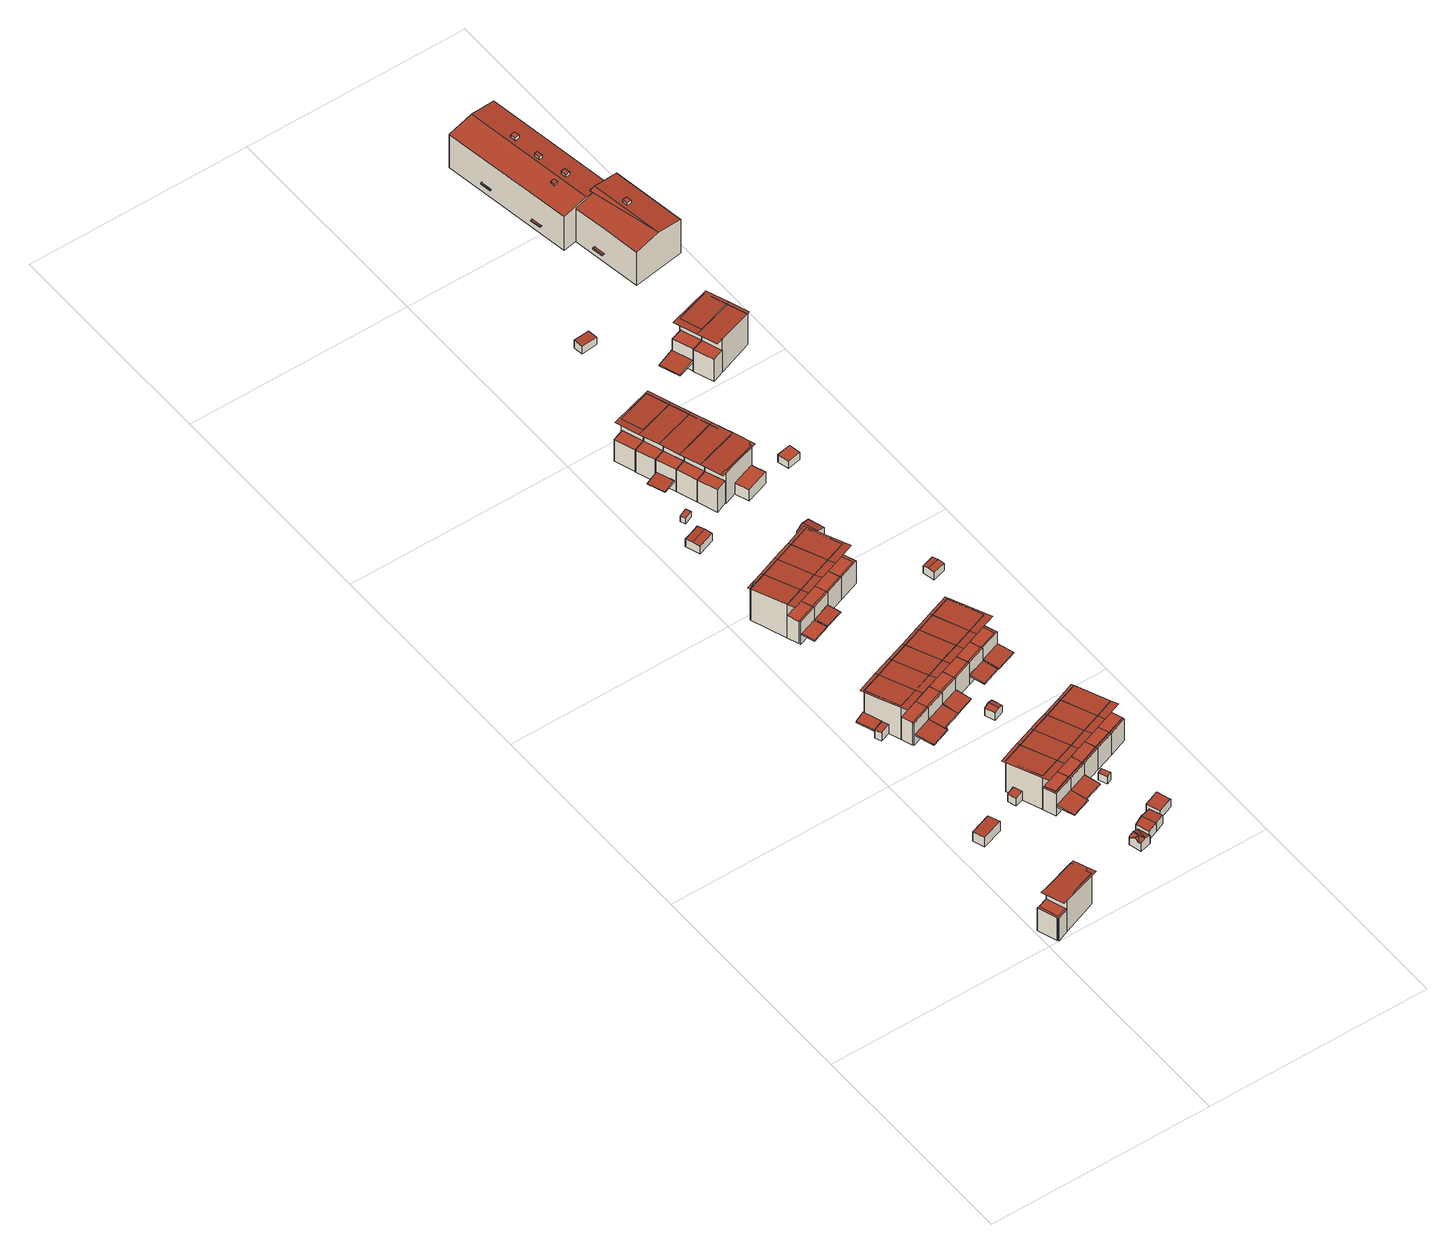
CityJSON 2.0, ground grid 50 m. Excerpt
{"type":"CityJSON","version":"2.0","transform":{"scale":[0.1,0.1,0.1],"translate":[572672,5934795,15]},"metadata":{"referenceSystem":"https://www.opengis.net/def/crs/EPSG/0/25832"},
"CityObjects":{
"building1":{"type":"Building","attributes":{"Grundfläche 2D":"53.168889","Grundhöhe NN":"15.595"},"geometry":[{"type":"Solid","lod":"3","boundaries":[[[[0,1,2,3,4,5]],[[6,7,8,9,10,11,12,13]],[[8,7,14,9]],[[6,15,1,14,7]],[[16,17,15,6,18]],[[0,17,16,19]],[[0,19,20,14,1]],[[10,9,21,22]],[[11,10,22,23]],[[13,12,24,25]],[[12,11,23,24]],[[6,13,25,18]],[[20,21,9,14]],[[22,21,20,19,16,18,25,24,23]],[[0,5,4,3,2,1,15,17]]]],"semantics":{"surfaces":[{"type":"RoofSurface"},{"type":"WallSurface"},{"type":"GroundSurface"}],"values":[[0,0,0,1,1,1,1,1,1,1,1,1,1,2,0]]}}]},
"building2":{"type":"Building","attributes":{"Grundfläche 2D":"13.521262","Grundhöhe NN":"15.743"},"geometry":[{"type":"Solid","lod":"3","boundaries":[[[[26,27,28,29]],[[30,31,29,28]],[[31,32,26,29]],[[32,33,27,26]],[[33,30,28,27]],[[33,32,31,30]]]],"semantics":{"surfaces":[{"type":"RoofSurface"},{"type":"WallSurface"},{"type":"GroundSurface"}],"values":[[0,1,1,1,1,2]]}}]},
"building3":{"type":"Building","attributes":{"Grundfläche 2D":"13.521262","Grundhöhe NN":"15.743"},"geometry":[{"type":"Solid","lod":"3","boundaries":[[[[26,27,28,29]],[[30,31,29,28]],[[31,32,26,29]],[[32,33,27,26]],[[33,30,28,27]],[[33,32,31,30]]]],"semantics":{"surfaces":[{"type":"RoofSurface"},{"type":"WallSurface"},{"type":"GroundSurface"}],"values":[[0,1,1,1,1,2]]}}]},
"building4":{"type":"Building","attributes":{"Grundfläche 2D":"58.937763","Grundhöhe NN":"16.119"},"children":["building4-1"],"geometry":[{"type":"Solid","lod":"3","boundaries":[[[[34,35,36,37]],[[36,35,38,39]],[[40,41,42,43,44,45,46]],[[47,48,49,50]],[[51,52,53,54]],[[55,56,57,54,53,58,59]],[[54,57,56,55,60,51]],[[60,61,52,51]],[[62,63,35,34]],[[37,36,64,65]],[[38,35,63,66]],[[39,38,66,67]],[[36,39,67,64]],[[48,68,69,70,71,72,46,73,74,49]],[[70,69,59,58,53,52,61,62,75,72,71]],[[37,45,75,62,34]],[[45,37,65,73,46]],[[74,76,50,49]],[[47,50,76,77]],[[48,47,77,68]],[[67,66,63,62,61,60,55,59,69,68,74,73,65,64]],[[68,77,76,74]],[[40,46,72,75,45,44,43,42,41]]]],"semantics":{"surfaces":[{"type":"RoofSurface"},{"type":"WallSurface"},{"type":"GroundSurface"}],"values":[[0,0,0,0,0,1,1,1,1,1,1,1,1,1,1,1,1,1,1,1,2,2,0]]}}]},
"building4-1":{"type":"BuildingInstallation","parents":["building4"],"geometry":[{"type":"MultiSurface","lod":"3","boundaries":[[[78,57,79,71,80]],[[81,57,78]],[[78,80,82,83]],[[81,78,83,84]],[[84,56,58,53,57,81]],[[57,53,79]],[[82,80,71,70]],[[84,83,82,70,58,56]]],"semantics":{"surfaces":[{"type":"RoofSurface"},{"type":"WallSurface"},{"type":"OuterCeilingSurface"}],"values":[0,0,1,1,1,1,1,2]}}]},
"building5":{"type":"Building","attributes":{"Grundfläche 2D":"58.977355","Grundhöhe NN":"15.912"},"geometry":[{"type":"MultiSurface","lod":"3","boundaries":[[[85,86,87,88,89,90,91]],[[92,93,94,95]],[[96,97,98,99,100,101]],[[102,103,104,105,106]],[[107,108,109,110]],[[87,86,111,112]],[[113,89,88,87,112,114]],[[90,89,113,115]],[[94,85,91,95]],[[95,91,90,92]],[[92,90,115,116,93]],[[110,117,118,119,98,120,121,107]],[[106,105,122,111,123,119,118,124,102]],[[86,85,94,93,97,123,111]],[[97,93,116,120,98]],[[103,102,124,125]],[[104,103,125,126]],[[126,122,105,104]],[[121,127,108,107]],[[109,108,127,128]],[[110,109,128,117]],[[112,111,129,116,115,113,114]],[[122,126,125,124,130,124,118,117,121,120,116,111]],[[127,121,117,128]],[[96,101,100,99,98,119,123,97]]],"semantics":{"surfaces":[{"type":"RoofSurface"},{"type":"WallSurface"},{"type":"GroundSurface"}],"values":[0,0,0,0,0,1,1,1,1,1,1,1,1,1,1,1,1,1,1,1,1,2,2,2,0]}}]},
"building6":{"type":"Building","attributes":{"Grundfläche 2D":"7.489269","Grundhöhe NN":"15.804"},"geometry":[{"type":"Solid","lod":"3","boundaries":[[[[131,132,133]],[[131,133,134]],[[135,136,134,137]],[[136,131,134]],[[136,135,138]],[[136,138,139]],[[131,136,139,140]],[[133,132,141,142]],[[137,134,133,142,143]],[[140,139,138,135,137,143,144]],[[141,132,131,140,144]],[[143,142,141,144]]]],"semantics":{"surfaces":[{"type":"RoofSurface"},{"type":"WallSurface"},{"type":"GroundSurface"}],"values":[[0,0,0,0,0,0,0,1,1,1,1,2]]}}]},
"building7":{"type":"Building","attributes":{"Grundfläche 2D":"50.406107","Grundhöhe NN":"16.202"},"children":["building7-1","building7-2"],"geometry":[{"type":"Solid","lod":"3","boundaries":[[[[39,145,146,36]],[[147,148,40,46,45,44,149,150]],[[146,151,37,36]],[[152,39,36,153,154,155,156]],[[157,145,39,152,156,155,154,158,159]],[[145,157,159,158,160,146]],[[46,147,161,162]],[[46,162,163,37,45]],[[45,37,151,150]],[[161,147,150,151,164]],[[36,37,163,153]],[[160,164,151,146]],[[162,161,164,160,158,154,153,163]],[[148,147,46,40]],[[150,149,44,45]]]],"semantics":{"surfaces":[{"type":"RoofSurface"},{"type":"WallSurface"},{"type":"GroundSurface"}],"values":[[0,0,0,1,1,1,1,1,1,1,1,1,2,0,0]]}}]},
"building7-1":{"type":"BuildingInstallation","parents":["building7"],"geometry":[{"type":"MultiSurface","lod":"3","boundaries":[[[165,166,167,157,152,168]],[[169,156,155,170]],[[168,169,170,171,165]],[[166,165,171,172]],[[167,166,172,173]],[[157,167,173,159]],[[152,157,159,155,156]],[[171,170,155,159,173,172]]],"semantics":{"surfaces":[{"type":"RoofSurface"},{"type":"WallSurface"},{"type":"OuterCeilingSurface"}],"values":[0,1,1,1,1,1,1,2]}}]},
"building7-2":{"type":"BuildingInstallation","parents":["building7"],"geometry":[{"type":"MultiSurface","lod":"3","boundaries":[[[174,175,176,152]],[[175,174,177,178]],[[176,175,178,179]],[[152,176,179,169,168]],[[156,177,174,152]],[[179,178,177,156,169]]],"semantics":{"surfaces":[{"type":"RoofSurface"},{"type":"WallSurface"},{"type":"OuterCeilingSurface"}],"values":[0,1,1,1,1,2]}}]},
"building8":{"type":"Building","attributes":{"Grundfläche 2D":"52.089712","Grundhöhe NN":"15.972"},"children":["building8-1"],"geometry":[{"type":"Solid","lod":"3","boundaries":[[[[180,181,182,183,99,98,97,96,184,185]],[[186,187,93,92]],[[188,189,90,89]],[[190,191,192,193]],[[89,90,194,195,196,197]],[[89,197,196,195,198,188]],[[189,188,198,199]],[[191,200,201,98,181,202,203,192]],[[98,201,204,93,97]],[[97,93,187,185]],[[181,180,205,202]],[[187,206,205,180,185]],[[93,204,194,90,92]],[[92,90,189,186]],[[186,189,199,206,187]],[[207,193,192,203]],[[190,193,207,208]],[[208,200,191,190]],[[200,208,207,203,202,205,206,199,198,195,194,204,201]],[[99,183,182,181,98]],[[97,185,184,96]]]],"semantics":{"surfaces":[{"type":"RoofSurface"},{"type":"WallSurface"},{"type":"GroundSurface"}],"values":[[0,0,0,0,1,1,1,1,1,1,1,1,1,1,1,1,1,1,2,0,0]]}}]},
"building8-1":{"type":"BuildingInstallation","parents":["building8"],"geometry":[{"type":"MultiSurface","lod":"3","boundaries":[[[209,210,211,197]],[[210,209,212,213]],[[211,210,213,214]],[[214,196,197,211]],[[196,212,209,197]],[[213,212,196,214]]],"semantics":{"surfaces":[{"type":"RoofSurface"},{"type":"WallSurface"},{"type":"OuterCeilingSurface"}],"values":[0,1,1,1,1,2]}}]},
"building9":{"type":"Building","attributes":{"Grundfläche 2D":"51.233973","Grundhöhe NN":"16.450"},"children":["building9-1"],"geometry":[{"type":"Solid","lod":"3","boundaries":[[[[215,216,217,218]],[[219,220,221]],[[222,223,224,225,226,221,220,227]],[[228,229,218,217,230,231]],[[232,233,234,235]],[[236,231,230,217,237,238]],[[228,231,236,239,240,229]],[[218,229,240,241]],[[241,242,215,218]],[[243,237,217,216]],[[244,234,233,245,246,220,225,247]],[[220,246,243,216,227]],[[216,215,224,227]],[[224,215,242,247,225]],[[248,235,234,244]],[[232,235,248,249]],[[249,245,233,232]],[[239,236,238,237,243,246,245,249,248,244,247,242,241,240]],[[227,224,223,222]],[[219,221,226,225,220]]]],"semantics":{"surfaces":[{"type":"RoofSurface"},{"type":"WallSurface"},{"type":"GroundSurface"}],"values":[[0,0,0,0,0,1,1,1,1,1,1,1,1,1,1,1,1,2,0,0]]}}]},
"building9-1":{"type":"BuildingInstallation","parents":["building9"],"geometry":[{"type":"MultiSurface","lod":"3","boundaries":[[[250,251,252,253]],[[254,255,253,252]],[[255,256,250,253]],[[256,257,251,250]],[[257,254,252,251]],[[257,256,255,254]]],"semantics":{"surfaces":[{"type":"RoofSurface"},{"type":"WallSurface"},{"type":"OuterCeilingSurface"}],"values":[0,1,1,1,1,2]}}]},
"building10":{"type":"Building","attributes":{"Grundfläche 2D":"14.449278","Grundhöhe NN":"15.843"},"geometry":[{"type":"Solid","lod":"3","boundaries":[[[[258,259,260,261]],[[262,258,261,263]],[[264,265,261,260]],[[265,266,263,261]],[[266,267,262,263]],[[267,268,258,262]],[[268,269,259,258]],[[269,264,260,259]],[[269,268,267,266,265,264]]]],"semantics":{"surfaces":[{"type":"RoofSurface"},{"type":"WallSurface"},{"type":"GroundSurface"}],"values":[[0,0,1,1,1,1,1,1,2]]}}]},
"building11":{"type":"Building","attributes":{"Grundfläche 2D":"51.004873","Grundhöhe NN":"16.236"},"geometry":[{"type":"Solid","lod":"3","boundaries":[[[[270,271,146,145,272]],[[273,151,146,271]],[[150,149,274,275,276,277,148,147]],[[278,279,280,281]],[[145,146,160,158]],[[282,270,272,145,158,283]],[[271,270,282,284]],[[284,285,273,271]],[[160,146,151,164]],[[279,286,161,147,276,287,288,280]],[[147,161,164,151,150]],[[150,151,273,275]],[[287,276,275,273,285]],[[288,289,281,280]],[[278,281,289,290]],[[279,278,290,286]],[[282,283,158,160,164,161,286,288,287,285,284]],[[286,290,289,288]],[[150,275,274,149]],[[276,147,148,277]]]],"semantics":{"surfaces":[{"type":"RoofSurface"},{"type":"WallSurface"},{"type":"GroundSurface"}],"values":[[0,0,0,0,1,1,1,1,1,1,1,1,1,1,1,1,2,2,0,0]]}}]},
"building12":{"type":"Building","attributes":{"Grundfläche 2D":"52.046557","Grundhöhe NN":"15.960"},"children":["building12-1"],"geometry":[{"type":"Solid","lod":"3","boundaries":[[[[291,292,189,188]],[[185,184,293,294,295,296,297,182,181,180]],[[298,299,187,186]],[[300,301,302,303]],[[188,189,199,198,304,305]],[[188,305,304,198,306,291]],[[292,291,306,307]],[[308,303,302,309,202,181,295,310]],[[180,181,202,205]],[[180,205,206,187,185]],[[185,187,299,294]],[[294,299,311,310,295]],[[187,206,199,189,186]],[[186,189,292,298]],[[298,292,307,311,299]],[[312,300,303,308]],[[301,300,312,313]],[[313,309,302,301]],[[202,309,313,312,308,310,311,307,306,198,199,206,205]],[[185,294,293,184]],[[182,297,296,295,181]]]],"semantics":{"surfaces":[{"type":"RoofSurface"},{"type":"WallSurface"},{"type":"GroundSurface"}],"values":[[0,0,0,0,1,1,1,1,1,1,1,1,1,1,1,1,1,1,2,0,0]]}}]},
"building12-1":{"type":"BuildingInstallation","parents":["building12"],"geometry":[{"type":"MultiSurface","lod":"3","boundaries":[[[314,305,197,315]],[[196,316,315,197]],[[316,317,314,315]],[[317,304,305,314]],[[304,196,197,305]],[[304,317,316,196]]],"semantics":{"surfaces":[{"type":"RoofSurface"},{"type":"WallSurface"},{"type":"OuterCeilingSurface"}],"values":[0,1,1,1,1,2]}}]},
"building13":{"type":"Building","attributes":{"Grundfläche 2D":"52.424449","Grundhöhe NN":"16.444"},"children":["building13-1"],"geometry":[{"type":"Solid","lod":"3","boundaries":[[[[318,218,229,319]],[[320,215,218,318]],[[321,322,226,225,224,223,323,324]],[[325,326,327,328]],[[229,218,241,240]],[[229,240,329,319]],[[318,319,329,330]],[[330,331,320,318]],[[242,241,218,215]],[[332,328,327,333,247,225,321,334]],[[225,247,242,215,224]],[[215,320,324,224]],[[320,331,334,321,324]],[[335,325,328,332]],[[326,325,335,336]],[[327,326,336,333]],[[241,242,247,333,336,335,332,334,331,330,329,240]],[[225,226,322,321]],[[224,324,323,223]]]],"semantics":{"surfaces":[{"type":"RoofSurface"},{"type":"WallSurface"},{"type":"GroundSurface"}],"values":[[0,0,0,0,1,1,1,1,1,1,1,1,1,1,1,1,2,0,0]]}}]},
"building13-1":{"type":"BuildingInstallation","parents":["building13"],"geometry":[{"type":"MultiSurface","lod":"3","boundaries":[[[337,338,339,340]],[[341,342,340,339]],[[342,343,337,340]],[[343,344,338,337]],[[344,341,339,338]],[[344,343,342,341]]],"semantics":{"surfaces":[{"type":"RoofSurface"},{"type":"WallSurface"},{"type":"OuterCeilingSurface"}],"values":[0,1,1,1,1,2]}}]},
"building14":{"type":"Building","attributes":{"Grundfläche 2D":"10.784380","Grundhöhe NN":"15.820"},"geometry":[{"type":"Solid","lod":"3","boundaries":[[[[345,346,347,348]],[[346,345,349]],[[348,347,350,351]],[[345,348,351,352]],[[349,345,352,353]],[[350,347,346,349,353]],[[351,350,353,352]]]],"semantics":{"surfaces":[{"type":"RoofSurface"},{"type":"WallSurface"},{"type":"GroundSurface"}],"values":[[0,0,1,1,1,1,2]]}}]},
"building15":{"type":"Building","attributes":{"Grundfläche 2D":"2.430033","Grundhöhe NN":"15.667"},"geometry":[{"type":"Solid","lod":"3","boundaries":[[[[354,355,356,357]],[[358,359,357,356]],[[359,360,354,357]],[[360,361,355,354]],[[361,358,356,355]],[[361,360,359,358]]]],"semantics":{"surfaces":[{"type":"RoofSurface"},{"type":"WallSurface"},{"type":"GroundSurface"}],"values":[[0,1,1,1,1,2]]}}]},
"building16":{"type":"Building","attributes":{"Grundfläche 2D":"51.018204","Grundhöhe NN":"16.247"},"children":["building16-1"],"geometry":[{"type":"Solid","lod":"3","boundaries":[[[[362,363,277,276,275,274,364,365]],[[270,366,367,271]],[[368,273,271,367]],[[270,271,284,282,369,370]],[[270,370,369,282,371,366]],[[367,366,371,372]],[[276,362,373,287]],[[276,287,285,273,275]],[[275,273,368,365]],[[365,368,374,373,362]],[[368,367,372,374]],[[284,271,273,285]],[[287,373,374,372,371,282,284,285]],[[363,362,276,277]],[[365,364,274,275]]]],"semantics":{"surfaces":[{"type":"RoofSurface"},{"type":"WallSurface"},{"type":"GroundSurface"}],"values":[[0,0,0,1,1,1,1,1,1,1,1,1,2,0,0]]}}]},
"building16-1":{"type":"BuildingInstallation","parents":["building16"],"geometry":[{"type":"MultiSurface","lod":"3","boundaries":[[[375,376,370,377]],[[369,378,377,370]],[[378,379,375,377]],[[379,380,376,375]],[[380,369,370,376]],[[380,379,378,369]]],"semantics":{"surfaces":[{"type":"RoofSurface"},{"type":"WallSurface"},{"type":"OuterCeilingSurface"}],"values":[0,1,1,1,1,2]}}]},
"building17":{"type":"Building","attributes":{"Grundfläche 2D":"5.461084","Grundhöhe NN":"16.029"},"geometry":[{"type":"Solid","lod":"3","boundaries":[[[[381,382,383,384]],[[385,382,381,386]],[[384,383,387,388]],[[386,381,384,388,389]],[[385,386,389,390]],[[387,383,382,385,390]],[[388,387,390,389]]]],"semantics":{"surfaces":[{"type":"RoofSurface"},{"type":"WallSurface"},{"type":"GroundSurface"}],"values":[[0,0,1,1,1,1,2]]}}]},
"building18":{"type":"Building","attributes":{"Grundfläche 2D":"12.745583","Grundhöhe NN":"16.607"},"geometry":[{"type":"Solid","lod":"3","boundaries":[[[[391,392,393,394,395]],[[396,397,394,393]],[[392,391,395,398,399]],[[396,393,392,399,400]],[[397,396,400,401]],[[398,395,394,397,401]],[[399,398,401,400]]]],"semantics":{"surfaces":[{"type":"RoofSurface"},{"type":"WallSurface"},{"type":"GroundSurface"}],"values":[[0,0,1,1,1,1,2]]}}]},
"building19":{"type":"Building","attributes":{"Grundfläche 2D":"49.728055","Grundhöhe NN":"15.960"},"geometry":[{"type":"Solid","lod":"3","boundaries":[[[[402,403,299,298]],[[404,405,296,295,294,293,406,407]],[[408,409,292,291]],[[299,311,307,292,298]],[[298,292,409,402]],[[402,409,410,411,403]],[[295,404,412,310]],[[295,310,311,299,294]],[[299,403,407,294]],[[407,403,411,412,404]],[[291,292,307,306]],[[408,291,306,413]],[[409,408,413,410]],[[311,310,412,411,410,413,306,307]],[[405,404,295,296]],[[407,406,293,294]]]],"semantics":{"surfaces":[{"type":"RoofSurface"},{"type":"WallSurface"},{"type":"GroundSurface"}],"values":[[0,0,0,1,1,1,1,1,1,1,1,1,1,2,0,0]]}}]},
"building20":{"type":"Building","attributes":{"Grundfläche 2D":"49.692229","Grundhöhe NN":"16.420"},"geometry":[{"type":"Solid","lod":"3","boundaries":[[[[414,415,320,318]],[[319,416,414,318]],[[417,418,322,321,324,323,419,420]],[[331,330,318,320]],[[421,422,415,414]],[[319,318,330,329]],[[416,319,329,423]],[[414,416,423,421]],[[321,417,424,334]],[[321,334,331,320,324]],[[320,415,420,324]],[[415,422,424,417,420]],[[334,424,422,421,423,329,330,331]],[[418,417,321,322]],[[420,419,323,324]]]],"semantics":{"surfaces":[{"type":"RoofSurface"},{"type":"WallSurface"},{"type":"GroundSurface"}],"values":[[0,0,0,1,1,1,1,1,1,1,1,1,2,0,0]]}}]},
"building21":{"type":"Building","attributes":{"Grundfläche 2D":"2.574253","Grundhöhe NN":"16.719"},"geometry":[{"type":"Solid","lod":"3","boundaries":[[[[425,426,427,428]],[[429,430,428,427]],[[430,431,425,428]],[[431,432,426,425]],[[432,429,427,426]],[[432,431,430,429]]]],"semantics":{"surfaces":[{"type":"RoofSurface"},{"type":"WallSurface"},{"type":"GroundSurface"}],"values":[[0,1,1,1,1,2]]}}]},
"building22":{"type":"Building","attributes":{"Grundfläche 2D":"49.919511","Grundhöhe NN":"16.227"},"children":["building22-1"],"geometry":[{"type":"MultiSurface","lod":"3","boundaries":[[[433,367,366,434]],[[433,435,368,367]],[[365,364,436,437,438,439,363,362]],[[440,441,442,443]],[[366,367,372,371]],[[444,434,366,371,445,446]],[[434,444,446,445,447,433]],[[367,368,374,372]],[[447,448,435,433]],[[443,449,373,362,438,450,451,440]],[[362,373,374,368,365]],[[365,368,435,437]],[[450,438,437,435,448]],[[451,452,453,441,440]],[[442,441,453,454]],[[449,443,442,454,455]],[[445,371,372,374,373,449,451,450,448,447]],[[455,454,453,452]],[[365,437,436,364]],[[438,362,363,439]]],"semantics":{"surfaces":[{"type":"RoofSurface"},{"type":"WallSurface"},{"type":"GroundSurface"}],"values":[0,0,0,0,1,1,1,1,1,1,1,1,1,1,1,1,2,2,0,0]}}]},
"building22-1":{"type":"BuildingInstallation","parents":["building22"],"geometry":[{"type":"MultiSurface","lod":"3","boundaries":[[[456,444,457,458]],[[459,460,458,457]],[[460,461,456,458]],[[461,446,444,456]],[[446,459,457,444]],[[446,461,460,459]]],"semantics":{"surfaces":[{"type":"RoofSurface"},{"type":"WallSurface"},{"type":"OuterCeilingSurface"}],"values":[0,1,1,1,1,2]}}]},
"building23":{"type":"Building","attributes":{"Grundfläche 2D":"52.044475","Grundhöhe NN":"15.979"},"geometry":[{"type":"Solid","lod":"3","boundaries":[[[[462,463,403,402]],[[464,465,409,408]],[[407,406,466,467,468,469,405,404]],[[470,471,472,473]],[[403,411,410,409,402]],[[402,409,465,462]],[[462,465,474,475,463]],[[408,409,410,413]],[[464,408,413,476]],[[465,464,476,474]],[[470,477,412,404,468,478,479,471]],[[404,412,411,403,407]],[[407,403,463,467]],[[467,463,475,478,468]],[[472,471,479,480]],[[473,472,480,481]],[[470,473,481,477]],[[476,413,410,411,412,477,479,478,475,474]],[[479,477,481,480]],[[407,467,466,406]],[[468,404,405,469]]]],"semantics":{"surfaces":[{"type":"RoofSurface"},{"type":"WallSurface"},{"type":"GroundSurface"}],"values":[[0,0,0,0,1,1,1,1,1,1,1,1,1,1,1,1,1,2,2,0,0]]}}]},
"building24":{"type":"Building","attributes":{"Grundfläche 2D":"54.742735","Grundhöhe NN":"16.423"},"geometry":[{"type":"Solid","lod":"3","boundaries":[[[[482,483,415,414]],[[417,420,419,484,485,418]],[[483,482,414,416,486,487,488]],[[422,421,414,415]],[[417,489,490,424]],[[417,424,422,415,420]],[[488,491,420,415,483]],[[488,492,490,489,491]],[[487,493,492,488]],[[416,414,421,423]],[[486,416,423,494]],[[487,486,494,493]],[[424,490,492,493,494,423,421,422]],[[491,489,417,418,485,484,419,420]]]],"semantics":{"surfaces":[{"type":"RoofSurface"},{"type":"WallSurface"},{"type":"GroundSurface"}],"values":[[0,0,0,1,1,1,1,1,1,1,1,1,2,0]]}}]},
"building25":{"type":"Building","attributes":{"Grundfläche 2D":"55.231457","Grundhöhe NN":"16.245"},"children":["building25-1"],"geometry":[{"type":"Solid","lod":"3","boundaries":[[[[495,496,435,433]],[[438,437,436,497,498,439]],[[495,433,434,499,500,501,496]],[[434,433,447,445]],[[499,434,445,502,503,500]],[[503,504,501,500]],[[447,433,435,448]],[[438,505,506,450]],[[450,448,435,437,438]],[[501,507,437,435,496]],[[507,501,504]],[[505,507,504,506]],[[502,445,447,448,450,506,504,503]],[[507,505,438,439,498,497,436,437]]]],"semantics":{"surfaces":[{"type":"RoofSurface"},{"type":"WallSurface"},{"type":"GroundSurface"}],"values":[[0,0,0,1,1,1,1,1,1,1,1,1,2,0]]}}]},
"building25-1":{"type":"BuildingInstallation","parents":["building25"],"geometry":[{"type":"MultiSurface","lod":"3","boundaries":[[[508,509,510,511]],[[509,508,512,513]],[[510,509,513,514]],[[511,510,514,515]],[[508,511,515,512]],[[513,512,515,514]]],"semantics":{"surfaces":[{"type":"RoofSurface"},{"type":"WallSurface"},{"type":"OuterCeilingSurface"}],"values":[0,1,1,1,1,2]}}]},
"building26":{"type":"Building","attributes":{"Grundfläche 2D":"8.469590","Grundhöhe NN":"16.479"},"geometry":[{"type":"Solid","lod":"3","boundaries":[[[[516,517,518,519]],[[520,521,519,518]],[[521,522,516,519]],[[522,523,517,516]],[[523,520,518,517]],[[523,522,521,520]]]],"semantics":{"surfaces":[{"type":"RoofSurface"},{"type":"WallSurface"},{"type":"GroundSurface"}],"values":[[0,1,1,1,1,2]]}}]},
"building27":{"type":"Building","attributes":{"Grundfläche 2D":"9.836514","Grundhöhe NN":"16.254"},"geometry":[{"type":"Solid","lod":"3","boundaries":[[[[524,525,526,527]],[[528,529,527,526]],[[529,530,524,527]],[[530,531,525,524]],[[531,528,526,525]],[[531,530,529,528]]]],"semantics":{"surfaces":[{"type":"RoofSurface"},{"type":"WallSurface"},{"type":"GroundSurface"}],"values":[[0,1,1,1,1,2]]}}]},
"building28":{"type":"Building","attributes":{"Grundfläche 2D":"51.159368","Grundhöhe NN":"16.583"},"children":["building28-1"],"geometry":[{"type":"Solid","lod":"3","boundaries":[[[[532,533,534,535]],[[536,537,538,539,540,541,542,543]],[[533,532,544,545]],[[533,545,546,534]],[[535,534,546,547]],[[532,535,547,544]],[[544,548,542,539]],[[548,549,543,542]],[[549,550,538,543]],[[550,544,539,538]],[[545,544,547,546]],[[550,549,548,544]],[[539,542,541,540]],[[538,537,536,543]]]],"semantics":{"surfaces":[{"type":"RoofSurface"},{"type":"WallSurface"},{"type":"GroundSurface"}],"values":[[0,0,1,1,1,1,1,1,1,1,2,2,0,0]]}}]},
"building28-1":{"type":"BuildingInstallation","parents":["building28"],"geometry":[{"type":"MultiSurface","lod":"3","boundaries":[[[551,552,553,554]],[[555,556,554,553]],[[556,557,551,554]],[[557,558,552,551]],[[558,555,553,552]],[[558,557,556,555]]],"semantics":{"surfaces":[{"type":"RoofSurface"},{"type":"WallSurface"},{"type":"OuterCeilingSurface"}],"values":[0,1,1,1,1,2]}}]},
"building29":{"type":"Building","attributes":{"Grundfläche 2D":"54.514532","Grundhöhe NN":"16.655"},"geometry":[{"type":"Solid","lod":"3","boundaries":[[[[559,560,561,562]],[[563,564,565,566,567,568]],[[562,561,569,570]],[[559,562,570,571]],[[560,559,571,572]],[[572,569,561,560]],[[573,569,572,563,574]],[[564,563,572,575]],[[576,564,575,577]],[[574,576,577,573]],[[572,571,570,569]],[[573,577,575,572,569]],[[564,576,574,563,568,567,566,565]]]],"semantics":{"surfaces":[{"type":"RoofSurface"},{"type":"WallSurface"},{"type":"GroundSurface"}],"values":[[0,0,1,1,1,1,1,1,1,1,2,2,0]]}}]},
"building30":{"type":"Building","attributes":{"Grundfläche 2D":"50.490174","Grundhöhe NN":"16.613"},"geometry":[{"type":"Solid","lod":"3","boundaries":[[[[538,537,565,564,563,568,540,539]],[[559,533,532,560]],[[578,544,539,563]],[[544,550,538,539]],[[550,579,564,538]],[[579,578,563,564]],[[544,578,560,532]],[[578,580,559,560]],[[580,545,533,559]],[[545,544,532,533]],[[579,550,544,578]],[[545,580,578,544]],[[537,538,564,565]],[[539,540,568,563]]]],"semantics":{"surfaces":[{"type":"RoofSurface"},{"type":"WallSurface"},{"type":"GroundSurface"}],"values":[[0,0,1,1,1,1,1,1,1,1,2,2,0,0]]}}]},
"building31":{"type":"Building","attributes":{"Grundfläche 2D":"51.776765","Grundhöhe NN":"16.594"},"geometry":[{"type":"Solid","lod":"3","boundaries":[[[[581,582,536,543,542,541,583,584]],[[585,586,535,534]],[[548,587,584,542]],[[587,588,581,584]],[[588,549,543,581]],[[549,548,542,543]],[[547,546,534,535]],[[546,589,585,534]],[[589,587,586,585]],[[587,547,535,586]],[[549,588,587,548]],[[587,589,546,547]],[[582,581,543,536]],[[584,583,541,542]]]],"semantics":{"surfaces":[{"type":"RoofSurface"},{"type":"WallSurface"},{"type":"GroundSurface"}],"values":[[0,0,1,1,1,1,1,1,1,1,2,2,0,0]]}}]},
"building32":{"type":"Building","attributes":{"Grundfläche 2D":"13.576006","Grundhöhe NN":"16.429"},"geometry":[{"type":"Solid","lod":"3","boundaries":[[[[590,591,592,593]],[[594,590,593,595]],[[595,593,592,596,597]],[[594,595,597,598]],[[591,590,594,598,599]],[[592,591,599,596]],[[597,596,599,598]]]],"semantics":{"surfaces":[{"type":"RoofSurface"},{"type":"WallSurface"},{"type":"GroundSurface"}],"values":[[0,0,1,1,1,1,2]]}}]},
"building33":{"type":"Building","attributes":{"Grundfläche 2D":"69.402764","Grundhöhe NN":"16.606"},"geometry":[{"type":"Solid","lod":"3","boundaries":[[[[600,601,586,585]],[[582,581,584,583,602,603,604]],[[605,606,607,608]],[[585,586,587,589]],[[600,585,589,609]],[[609,610,601,600]],[[610,587,586,601]],[[611,612,584,587,610,601,610]],[[606,613,614,615,612,611,616,607]],[[581,615,614,588]],[[584,581,588,587]],[[617,608,607,616]],[[605,608,617,618]],[[618,613,606,605]],[[611,610,609,589,587,610,587,588,614,613,618,617,616]],[[581,582,604,603,602,583,584,612,615]]]],"semantics":{"surfaces":[{"type":"RoofSurface"},{"type":"WallSurface"},{"type":"GroundSurface"}],"values":[[0,0,0,1,1,1,1,1,1,1,1,1,1,1,2,0]]}}]},
"building34":{"type":"Building","attributes":{"Grundfläche 2D":"7.795251","Grundhöhe NN":"16.388"},"geometry":[{"type":"Solid","lod":"3","boundaries":[[[[619,620,621,622]],[[623,620,619,624]],[[622,621,625,626]],[[624,619,622,626,627]],[[623,624,627,628]],[[625,621,620,623,628]],[[626,625,628,627]]]],"semantics":{"surfaces":[{"type":"RoofSurface"},{"type":"WallSurface"},{"type":"GroundSurface"}],"values":[[0,0,1,1,1,1,2]]}}]},
"building35":{"type":"Building","attributes":{"Grundfläche 2D":"2.375179","Grundhöhe NN":"16.583"},"geometry":[{"type":"Solid","lod":"3","boundaries":[[[[629,630,631,632]],[[633,634,632,631]],[[634,635,629,632]],[[635,636,630,629]],[[636,633,631,630]],[[636,635,634,633]]]],"semantics":{"surfaces":[{"type":"RoofSurface"},{"type":"WallSurface"},{"type":"GroundSurface"}],"values":[[0,1,1,1,1,2]]}}]},
"building36":{"type":"Building","attributes":{"Grundfläche 2D":"8.094210","Grundhöhe NN":"16.604"},"geometry":[{"type":"Solid","lod":"3","boundaries":[[[[637,638,639,640]],[[641,642,640,639]],[[642,643,637,640]],[[643,644,638,637]],[[644,641,639,638]],[[644,643,642,641]]]],"semantics":{"surfaces":[{"type":"RoofSurface"},{"type":"WallSurface"},{"type":"GroundSurface"}],"values":[[0,1,1,1,1,2]]}}]},
"building37":{"type":"Building","attributes":{"Grundfläche 2D":"7.920941","Grundhöhe NN":"17.138"},"geometry":[{"type":"Solid","lod":"3","boundaries":[[[[645,646,647,648]],[[649,650,648,647]],[[650,651,645,648]],[[651,652,646,645]],[[652,649,647,646]],[[652,651,650,649]]]],"semantics":{"surfaces":[{"type":"RoofSurface"},{"type":"WallSurface"},{"type":"GroundSurface"}],"values":[[0,1,1,1,1,2]]}}]},
"building38":{"type":"Building","attributes":{"Grundfläche 2D":"54.621027","Grundhöhe NN":"16.612"},"children":["building38-1"],"geometry":[{"type":"Solid","lod":"3","boundaries":[[[[653,654,655,656,657]],[[658,659,660,661,662,663]],[[664,665,653,657]],[[655,654,653,665,666,667]],[[656,655,667,668]],[[656,658,669,670,664,657]],[[658,656,668,671,659]],[[672,659,671,673]],[[669,672,673,670]],[[673,671,668,667,666,665,664,670]],[[669,658,663,662,661,660,659,672]]]],"semantics":{"surfaces":[{"type":"RoofSurface"},{"type":"WallSurface"},{"type":"GroundSurface"}],"values":[[0,0,1,1,1,1,1,1,1,2,0]]}}]},
"building38-1":{"type":"BuildingInstallation","parents":["building38"],"geometry":[{"type":"MultiSurface","lod":"3","boundaries":[[[674,675,676,677]],[[675,674,678,679]],[[676,675,679,680]],[[677,676,680,681]],[[674,677,681,678]],[[679,678,681,680]]],"semantics":{"surfaces":[{"type":"RoofSurface"},{"type":"WallSurface"},{"type":"OuterCeilingSurface"}],"values":[0,1,1,1,1,2]}}]},
"building39":{"type":"Building","attributes":{"Grundfläche 2D":"50.345564","Grundhöhe NN":"16.595"},"geometry":[{"type":"Solid","lod":"3","boundaries":[[[[655,682,683,656]],[[684,685,660,659,658,663,686,687]],[[655,656,668,667]],[[682,655,667,688]],[[683,682,688,689]],[[658,656,683,687]],[[687,683,689,690,684]],[[659,684,690,671]],[[659,671,668,656,658]],[[690,689,688,667,668,671]],[[685,684,659,660]],[[687,686,663,658]]]],"semantics":{"surfaces":[{"type":"RoofSurface"},{"type":"WallSurface"},{"type":"GroundSurface"}],"values":[[0,0,1,1,1,1,1,1,1,2,0,0]]}}]},
"building40":{"type":"Building","attributes":{"Grundfläche 2D":"534.698518","Grundhöhe NN":"17.156"},"children":["building40-1","building40-2","building40-3","building40-4","building40-5","building40-6","building40-7","building40-8"],"geometry":[{"type":"Solid","lod":"3","boundaries":[[[[691,692,693,694,695,696,697]],[[698,699,693,692]],[[700,701,694,702,703,704]],[[705,706,700,707]],[[700,706,708,701]],[[702,694,693,699,709,710]],[[691,697,711,712]],[[698,692,691,712,713]],[[699,698,713,709]],[[707,700,704,714,715]],[[705,707,715,716]],[[696,708,706,705,716,711,697]],[[708,696,695,701]],[[695,694,701]],[[704,703,702,710,714]],[[709,713,712,711,716,715,714,710]]]],"semantics":{"surfaces":[{"type":"RoofSurface"},{"type":"WallSurface"},{"type":"GroundSurface"}],"values":[[0,0,0,0,0,1,1,1,1,1,1,1,1,1,1,2]]}}]},
"building40-1":{"type":"BuildingInstallation","parents":["building40"],"geometry":[{"type":"MultiSurface","lod":"3","boundaries":[[[717,718,719,720]],[[721,722,717,720]],[[723,724,718,717,722]],[[724,725,719,718]],[[720,719,725,721]]],"semantics":{"surfaces":[{"type":"RoofSurface"},{"type":"WallSurface"}],"values":[0,1,1,1,1]}}]},
"building40-2":{"type":"BuildingInstallation","parents":["building40"],"geometry":[{"type":"MultiSurface","lod":"3","boundaries":[[[726,727,728,729,730]],[[728,727,731,732]],[[732,733,729,728]],[[726,730,729,733,734,735]],[[735,731,727,726]]],"semantics":{"surfaces":[{"type":"RoofSurface"},{"type":"WallSurface"}],"values":[0,1,1,1,1]}}]},
"building40-3":{"type":"BuildingInstallation","parents":["building40"],"geometry":[{"type":"MultiSurface","lod":"3","boundaries":[[[736,737,738,739]],[[739,738,740,741]],[[736,739,741,742]],[[737,736,742,743]],[[738,737,743,740]]],"semantics":{"surfaces":[{"type":"RoofSurface"},{"type":"WallSurface"}],"values":[0,1,1,1,1]}}]},
"building40-4":{"type":"BuildingInstallation","parents":["building40"],"geometry":[{"type":"MultiSurface","lod":"3","boundaries":[[[744,745,746,747]],[[747,746,748,749]],[[744,747,749,750]],[[745,744,750,751]],[[746,745,751,748]]],"semantics":{"surfaces":[{"type":"RoofSurface"},{"type":"WallSurface"}],"values":[0,1,1,1,1]}}]},
"building40-5":{"type":"BuildingInstallation","parents":["building40"],"geometry":[{"type":"MultiSurface","lod":"3","boundaries":[[[752,753,754,755]],[[756,757,755,754]],[[752,755,757,758]],[[758,759,753,752]],[[754,753,759,756]]],"semantics":{"surfaces":[{"type":"RoofSurface"},{"type":"WallSurface"}],"values":[0,1,1,1,1]}}]},
"building40-6":{"type":"BuildingInstallation","parents":["building40"],"geometry":[{"type":"MultiSurface","lod":"3","boundaries":[[[760,761,762,763]],[[764,765,760,763]],[[766,764,763,762]],[[765,767,761,760]],[[767,766,762,761]],[[767,765,764,766]]],"semantics":{"surfaces":[{"type":"RoofSurface"},{"type":"WallSurface"},{"type":"OuterCeilingSurface"}],"values":[0,1,1,1,1,2]}}]},
"building40-7":{"type":"BuildingInstallation","parents":["building40"],"geometry":[{"type":"MultiSurface","lod":"3","boundaries":[[[768,769,770,771]],[[772,773,770,769]],[[773,774,771,770]],[[774,775,768,771]],[[775,772,769,768]],[[772,775,774,773]]],"semantics":{"surfaces":[{"type":"RoofSurface"},{"type":"WallSurface"},{"type":"OuterCeilingSurface"}],"values":[0,1,1,1,1,2]}}]},
"building40-8":{"type":"BuildingInstallation","parents":["building40"],"geometry":[{"type":"MultiSurface","lod":"3","boundaries":[[[776,777,778,779]],[[780,781,779,778]],[[781,782,776,779]],[[782,783,777,776]],[[783,780,778,777]],[[783,782,781,780]]],"semantics":{"surfaces":[{"type":"RoofSurface"},{"type":"WallSurface"},{"type":"OuterCeilingSurface"}],"values":[0,1,1,1,1,2]}}]}
},
"vertices":[
[112,83,89],[34,54,97],[19,49,99],[36,1,99],[137,38,89],[119,85,89],[50,10,67],[49,13,67],[26,5,67],[12,46,67],[7,45,67],[22,3,67],[23,3,67],[24,0,67],[34,54,67],[50,10,97],[128,39,6],[128,39,89],[50,10,6],[112,83,6],[34,54,6],[12,46,6],[7,45,6],[22,3,6],[23,3,6],[24,0,6],
[91,313,31],[44,297,31],[53,271,33],[100,287,33],[53,271,7],[100,287,7],[91,313,7],[44,297,7],
[87,578,72],[95,555,72],[140,571,72],[132,594,72],[97,551,72],[141,567,72],[101,678,94],[53,660,94],[69,616,98],[89,561,104],[137,579,104],[132,594,102],[104,671,95],[74,674,38],[78,662,38],[97,669,38],[93,681,38],[55,596,33],[77,604,35],[72,618,35],[50,610,33],[50,610,11],[50,610,30],[50,610,32],[72,618,30],[72,618,11],[55,596,11],[77,604,11],[87,578,11],[95,555,11],[140,571,11],[132,594,11],[97,551,11],[141,567,11],[78,662,11],[59,655,11],[59,655,30],[59,655,36],[59,655,95],[104,671,11],[97,669,11],[87,578,102],[93,681,11],[74,674,11],
[35,648,32],[72,618,36],[58,657,36],[49,609,32],[58,657,30],[35,648,30],[49,609,30],
[198,283,69],[194,282,69],[204,254,69],[206,255,69],[249,270,69],[248,274,69],[207,259,69],[248,274,70],[239,298,70],[198,283,70],[207,259,70],[245,282,102],[239,298,100],[211,375,93],[209,382,92],[160,364,92],[196,265,102],[171,343,32],[154,337,30],[160,318,30],[178,324,32],[173,338,32],[201,372,34],[198,381,34],[184,376,34],[187,367,34],[194,282,9],[204,254,9],[249,270,9],[206,255,9],[248,274,9],[239,298,9],[187,367,9],[166,359,9],[166,359,93],[211,375,9],[201,372,9],[178,324,9],[194,282,100],[171,343,9],[154,337,9],[160,318,9],[198,381,9],[184,376,9],[198,283,9],[173,338,9],
[291,93,34],[304,97,29],[296,124,29],[282,120,34],[272,113,29],[284,106,33],[271,117,29],[275,104,33],[277,94,29],[279,90,29],[304,97,8],[296,124,8],[271,117,8],[279,90,8],
[184,582,72],[183,586,72],[146,687,95],[144,693,94],[180,594,104],[174,609,102],[174,609,72],[141,567,41],[140,571,12],[141,567,12],[141,567,35],[141,567,36],[184,582,41],[184,582,12],[184,582,35],[183,586,12],[146,687,12],[104,671,12],[132,594,12],[174,609,12],
[158,531,37],[157,534,38],[196,548,38],[155,530,37],[155,530,36],[155,530,35],[158,531,35],[157,534,35],[196,548,35],
[99,552,41],[114,511,38],[156,526,38],[99,552,36],[114,511,36],[156,526,36],
[254,391,93],[253,391,93],[251,397,92],[232,390,92],[287,298,102],[282,313,100],[290,289,70],[282,313,70],[292,286,69],[290,289,69],[217,387,34],[220,379,34],[234,384,34],[231,392,34],[248,274,10],[249,270,10],[249,270,32],[249,270,38],[292,286,10],[290,289,10],[220,379,10],[211,375,10],[253,391,10],[234,384,10],[239,298,10],[254,391,10],[282,313,10],[231,392,10],[217,387,10],
[206,255,38],[220,218,34],[262,233,34],[206,255,32],[220,218,32],[262,233,32],
[109,921,75],[67,906,75],[76,882,75],[118,897,75],[37,989,97],[39,983,98],[56,996,97],[73,890,107],[115,905,107],[109,921,105],[81,998,98],[79,1004,97],[67,906,105],[79,879,75],[119,893,75],[77,880,75],[77,878,75],[55,999,40],[58,990,40],[73,995,40],[70,1004,40],[77,878,14],[76,882,14],[77,880,14],[79,879,14],[119,893,14],[118,897,14],[109,921,14],[67,906,14],[73,995,14],[58,990,14],[39,983,14],[81,998,14],[70,1004,14],[55,999,14],
[89,851,41],[128,865,41],[118,893,42],[79,879,42],[118,893,39],[79,879,39],[89,851,39],[128,865,39],
[330,113,33],[352,122,31],[341,150,31],[318,143,33],[308,105,31],[298,133,31],[341,150,8],[318,143,8],[298,133,8],[308,105,8],[330,113,8],[352,122,8],
[226,597,72],[224,601,72],[185,583,72],[216,625,72],[222,609,104],[216,625,102],[188,702,95],[186,708,94],[162,703,38],[165,694,38],[179,699,38],[176,708,38],[226,597,12],[185,583,12],[224,601,12],[216,625,12],[165,694,12],[188,702,12],[179,699,12],[176,708,12],[162,703,12],
[334,301,69],[333,305,69],[330,313,102],[324,329,100],[296,406,93],[294,412,92],[270,404,92],[333,305,70],[324,329,70],[283,412,34],[269,406,34],[272,398,34],[286,403,34],[292,286,32],[292,286,38],[334,301,10],[333,305,10],[286,403,10],[272,398,10],[296,406,10],[324,329,10],[283,412,10],[269,406,10],
[304,252,34],[261,237,34],[261,237,32],[304,252,32],
[161,913,75],[162,909,75],[152,937,75],[124,1014,98],[122,1020,97],[158,921,107],[152,937,105],[102,1015,40],[89,1011,40],[92,1002,40],[105,1007,40],[162,909,14],[161,913,14],[152,937,14],[105,1007,14],[92,1002,14],[124,1014,14],[102,1015,14],[89,1011,14],
[131,867,40],[171,881,40],[161,908,42],[121,894,42],[161,908,38],[121,894,38],[131,867,38],[171,881,38],
[356,135,29],[388,150,29],[378,177,31],[345,164,31],[389,148,29],[378,177,8],[345,164,8],[356,135,8],[389,148,8],
[333,288,27],[322,283,27],[330,264,27],[341,269,27],[330,264,7],[341,269,7],[333,288,7],[322,283,7],
[231,718,95],[229,724,94],[265,625,104],[259,640,102],[269,613,72],[268,617,72],[259,640,72],[226,597,34],[226,597,41],[269,613,12],[268,617,12],[231,718,12],[259,640,12],
[197,550,36],[238,565,36],[185,583,41],[185,583,34],[197,550,34],[238,565,34],
[268,518,33],[260,541,33],[248,536,30],[256,514,30],[270,544,30],[278,522,30],[248,536,10],[256,514,10],[278,522,10],[270,544,10],
[66,1207,36],[51,1202,36],[56,1186,39],[93,1199,39],[88,1215,36],[62,1171,36],[99,1184,36],[88,1215,16],[51,1202,16],[62,1171,16],[99,1184,16],
[375,320,70],[366,344,70],[338,422,93],[336,427,92],[371,328,102],[366,344,100],[376,316,69],[375,320,69],[375,320,10],[366,344,10],[338,422,10],[376,316,10],
[203,928,75],[194,952,75],[204,924,75],[166,1029,98],[164,1035,97],[200,936,107],[194,952,105],[203,928,14],[194,952,14],[204,924,14],[166,1029,14],
[99,1266,32],[80,1258,32],[84,1246,32],[103,1254,32],[84,1246,17],[103,1254,17],[99,1266,17],[80,1258,17],
[309,632,72],[311,628,72],[301,655,72],[306,640,104],[301,655,102],[273,733,95],[271,739,94],[264,730,38],[261,738,38],[247,733,38],[250,725,38],[311,628,39],[311,628,12],[311,628,34],[309,632,12],[301,655,12],[250,725,12],[273,733,12],[264,730,12],[262,736,12],[261,738,12],[247,733,12],[248,731,12],
[322,596,36],[270,613,39],[281,581,36],[270,613,34],[281,581,34],[322,596,34],
[417,335,70],[408,360,70],[418,332,69],[417,335,69],[414,344,102],[408,360,100],[380,437,93],[378,443,92],[356,428,34],[371,434,34],[368,441,34],[354,436,34],[417,335,10],[408,360,10],[418,332,10],[356,428,10],[380,437,10],[371,434,10],[368,441,10],[354,436,10],
[244,943,75],[236,967,75],[249,954,107],[213,1053,97],[251,941,75],[241,969,75],[240,968,75],[212,1046,98],[212,1046,14],[240,968,105],[240,968,14],[241,969,14],[251,941,14],
[351,647,72],[342,671,72],[356,658,104],[320,757,94],[312,629,72],[357,645,72],[347,672,72],[312,629,12],[357,645,12],[347,672,12],[319,750,95],[319,750,12],[347,672,102],
[312,629,41],[324,595,38],[369,611,38],[357,645,41],[312,629,36],[324,595,36],[369,611,36],[357,645,36],
[233,1053,41],[215,1047,41],[231,1005,41],[249,1011,41],[231,1005,15],[249,1011,15],[233,1053,15],[215,1047,15],
[341,757,38],[320,749,38],[335,707,38],[356,715,38],[335,707,13],[356,715,13],[341,757,13],[320,749,13],
[128,1375,76],[103,1366,76],[119,1323,76],[143,1332,76],[230,1363,98],[215,1406,98],[208,1404,99],[128,1375,106],[114,1370,108],[129,1327,108],[144,1332,106],[224,1361,98],[128,1375,16],[103,1366,16],[119,1323,16],[143,1332,16],[144,1332,16],[224,1361,16],[208,1404,16],
[75,1353,41],[89,1316,41],[117,1327,44],[104,1364,44],[117,1327,39],[104,1364,39],[75,1353,39],[89,1316,39],
[88,1408,76],[113,1417,76],[97,1461,76],[72,1452,76],[113,1417,106],[193,1446,99],[199,1449,98],[182,1498,98],[81,1461,108],[98,1412,108],[97,1461,17],[72,1452,17],[88,1408,17],[113,1417,17],[96,1464,17],[96,1464,106],[193,1446,17],[176,1493,99],[176,1493,17],
[113,1417,16],[193,1446,16],[88,1408,16],
[240,1317,98],[246,1320,98],[145,1283,108],[159,1288,106],[135,1279,76],[159,1288,76],[159,1288,16],[240,1317,16],[135,1279,16],
[247,1104,39],[230,1098,33],[242,1063,33],[259,1070,39],[265,1110,33],[277,1076,33],[242,1063,14],[277,1076,14],[265,1110,14],[230,1098,14],
[150,1236,76],[175,1246,76],[162,1235,108],[205,1251,104],[263,1272,98],[265,1242,46],[254,1272,46],[203,1254,46],[214,1224,46],[150,1236,16],[175,1246,16],[176,1244,16],[176,1244,106],[254,1272,16],[256,1273,16],[256,1273,98],[203,1254,16],[214,1224,16],[265,1242,16],
[397,883,37],[370,876,37],[373,863,34],[401,871,34],[366,889,34],[393,897,34],[373,863,14],[401,871,14],[393,897,14],[366,889,14],
[241,1412,31],[222,1405,31],[226,1394,31],[245,1401,31],[226,1394,16],[245,1401,16],[241,1412,16],[222,1405,16],
[346,1278,36],[315,1272,36],[321,1247,35],[351,1253,35],[321,1247,16],[351,1253,16],[346,1278,16],[315,1272,16],
[218,1705,40],[215,1727,40],[179,1723,42],[182,1701,42],[179,1723,21],[182,1701,21],[218,1705,21],[215,1727,21],
[308,1592,76],[324,1549,76],[324,1548,76],[350,1557,76],[334,1601,76],[350,1557,106],[429,1586,99],[436,1588,98],[418,1637,98],[317,1601,108],[335,1552,108],[334,1601,16],[308,1592,16],[324,1549,16],[324,1548,16],[350,1557,16],[333,1603,106],[333,1603,16],[429,1586,16],[412,1632,99],[412,1632,16],
[324,1549,46],[308,1593,46],[268,1579,42],[284,1535,42],[324,1549,40],[308,1593,40],[268,1579,40],[284,1535,40],
[340,1505,76],[365,1514,76],[445,1543,99],[451,1546,98],[350,1509,108],[365,1514,106],[340,1505,16],[365,1514,16],[445,1543,16],
[378,2244,112],[321,2235,121],[368,1940,121],[383,1943,119],[385,1943,118],[383,1952,118],[424,1958,112],[262,2225,112],[309,1931,112],[422,1789,121],[385,1943,119],[340,1936,112],[352,1863,112],[365,1780,112],[453,1963,112],[396,1954,121],[479,1798,112],[383,1952,119],[309,1931,22],[340,1936,22],[424,1958,22],[378,2244,22],[262,2225,22],[365,1780,22],[479,1798,22],[453,1963,22],
[367,2005,126],[377,2006,126],[375,2018,126],[366,2017,126],[366,2017,119],[367,2005,119],[372,2005,119],[377,2006,118],[375,2018,118],
[352,2081,127],[354,2069,127],[361,2070,127],[359,2082,127],[355,2082,127],[354,2069,120],[361,2070,119],[359,2082,119],[355,2082,120],[352,2081,120],
[347,2013,121],[337,2011,121],[338,2001,121],[348,2003,121],[338,2001,118],[348,2003,119],[347,2013,119],[337,2011,118],
[357,2136,126],[355,2148,126],[345,2146,126],[347,2134,126],[345,2146,119],[347,2134,119],[357,2136,118],[355,2148,118],
[427,1881,126],[425,1893,126],[415,1892,126],[417,1880,126],[415,1892,119],[417,1880,119],[427,1881,118],[425,1893,118],
[272,2141,45],[276,2117,45],[280,2117,45],[276,2142,45],[276,2142,43],[272,2141,43],[280,2117,43],[276,2117,43],
[296,1988,45],[300,1988,45],[296,2012,45],[292,2011,45],[300,1988,43],[296,2012,43],[292,2011,43],[296,1988,43],
[342,1887,45],[346,1862,45],[352,1863,45],[348,1888,45],[352,1863,43],[348,1888,43],[342,1887,43],[346,1862,43]
]}
